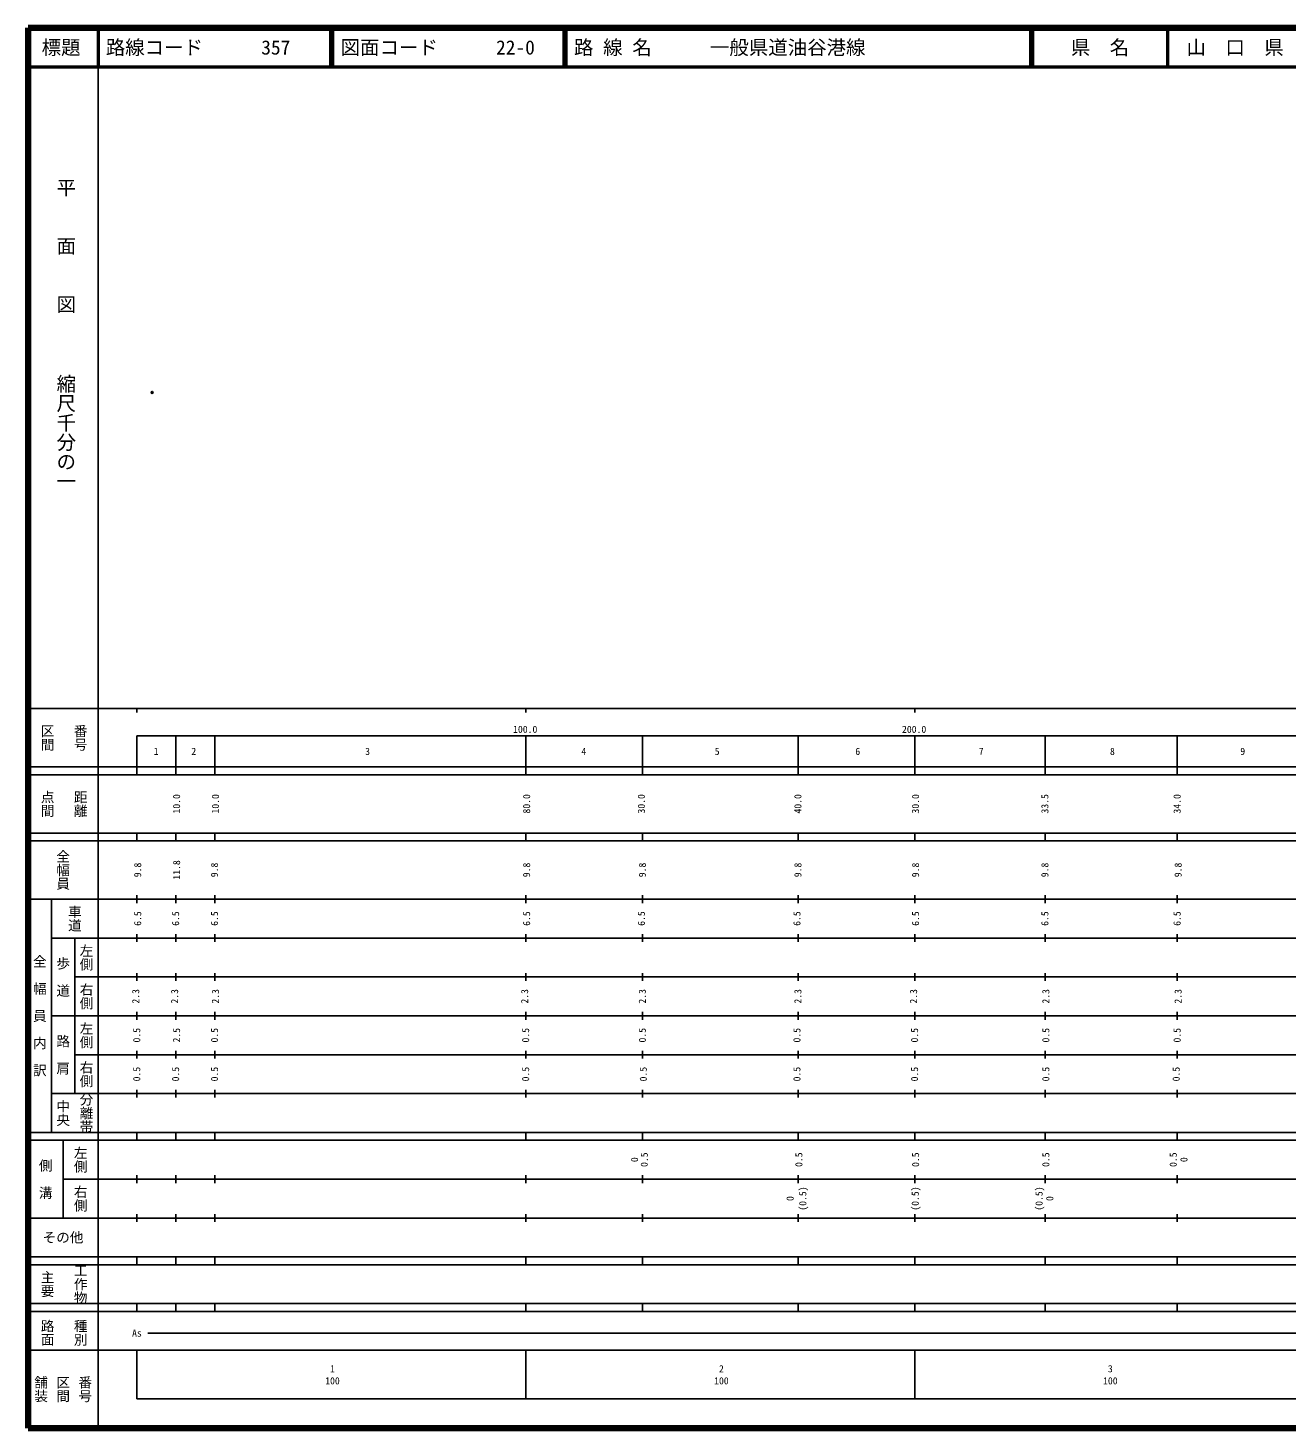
# Model space of a CAD drawing. Units: millimetres on the paper. Extents: x 40 to 680, y 20 to 380.
# Drawn here: x 40 to 363.7, y 20 to 380 of the extents above; entities that cross this region are included whole.
import ezdxf
from ezdxf.enums import TextEntityAlignment as Align

# ---------------------------------------------------------------- set-up
doc = ezdxf.new("R2010")
doc.units = ezdxf.units.MM
doc.header["$PDMODE"] = 32
doc.header["$PDSIZE"] = 0.5
doc.layers.add('M-OTRS', color=6, linetype='Continuous')
for name, color, linetype, lineweight in [('M-TTL', 2, 'Continuous', 140), ('M-TTL-BAND', 7, 'Continuous', 25), ('M-TTL-LINE', 7, 'Continuous', 50), ('M-TTL-TXT', 7, 'Continuous', 13)]:
    doc.layers.add(name, color=color, linetype=linetype, lineweight=lineweight)
doc.styles.add('@ＭＳ ゴシック', font='')
doc.styles.add('ＭＳ ゴシック', font='')
doc.styles.get('@ＭＳ ゴシック').set_extended_font_data('@MS Gothic')
doc.styles.get('ＭＳ ゴシック').set_extended_font_data('MS Gothic')

msp = doc.modelspace()

# ---------------------------------------------------------------- linework, layer by layer
at = {"layer": 'M-OTRS'}
msp.add_point((71.904, 286.304), dxfattribs=at)
at = {"layer": 'M-TTL'}
for p, q in [((40, 380), (40, 20)), ((680, 380), (40, 380)), ((40, 20), (680, 20))]:
    msp.add_line(p, q, dxfattribs=at)
at = {"layer": 'M-TTL-BAND'}
for p, q in [((58, 370), (58, 20)), ((40, 205), (579, 205)), ((68, 205), (68, 204)), ((168, 205), (168, 204)), ((268, 205), (268, 204)), ((68, 198), (579, 198)), ((68, 198), (68, 188)), ((78, 198), (78, 188)), ((88, 198), (88, 188)), ((168, 198), (168, 188)), ((198, 198), (198, 188)), ((238, 198), (238, 188)), ((268, 198), (268, 188)), ((301.5, 198), (301.5, 188)), ((335.5, 198), (335.5, 188)), ((40, 190), (579, 190)), ((40, 188), (579, 188)), ((40, 173), (579, 173)), ((68, 171), (68, 173)), ((78, 173), (78, 171)), ((88, 173), (88, 171)), ((168, 171), (168, 173)), ((198, 173), (198, 171)), ((238, 173), (238, 171)), ((268, 171), (268, 173)), ((301.5, 173), (301.5, 171)), ((335.5, 173), (335.5, 171)), ((40, 171), (579, 171)), ((40, 156), (579, 156)), ((46, 96), (46, 156)), ((68, 155), (68, 157)), ((78, 157), (78, 155)), ((88, 157), (88, 155)), ((168, 155), (168, 157)), ((198, 157), (198, 155)), ((238, 157), (238, 155)), ((268, 155), (268, 157)), ((301.5, 157), (301.5, 155)), ((335.5, 157), (335.5, 155)), ((46, 146), (579, 146)), ((52, 146), (52, 106)), ((68, 145), (68, 147)), ((78, 147), (78, 145)), ((88, 147), (88, 145)), ((168, 145), (168, 147)), ((198, 147), (198, 145)), ((238, 147), (238, 145)), ((268, 145), (268, 147)), ((301.5, 147), (301.5, 145)), ((335.5, 147), (335.5, 145)), ((68, 135), (68, 137)), ((78, 137), (78, 135)), ((88, 137), (88, 135)), ((168, 135), (168, 137)), ((198, 137), (198, 135)), ((238, 137), (238, 135)), ((268, 135), (268, 137)), ((301.5, 137), (301.5, 135)), ((335.5, 137), (335.5, 135)), ((52, 136), (579, 136)), ((46, 126), (579, 126)), ((68, 125), (68, 127)), ((78, 127), (78, 125)), ((88, 127), (88, 125)), ((168, 125), (168, 127)), ((198, 127), (198, 125)), ((238, 127), (238, 125)), ((268, 125), (268, 127)), ((301.5, 127), (301.5, 125)), ((335.5, 127), (335.5, 125)), ((52, 116), (579, 116)), ((68, 115), (68, 117)), ((78, 117), (78, 115)), ((88, 117), (88, 115)), ((168, 115), (168, 117)), ((198, 117), (198, 115)), ((238, 117), (238, 115)), ((268, 115), (268, 117)), ((301.5, 117), (301.5, 115)), ((335.5, 117), (335.5, 115)), ((46, 106), (579, 106)), ((68, 105), (68, 107)), ((78, 107), (78, 105)), ((88, 107), (88, 105)), ((168, 105), (168, 107)), ((198, 107), (198, 105)), ((238, 107), (238, 105)), ((268, 105), (268, 107)), ((301.5, 107), (301.5, 105)), ((335.5, 107), (335.5, 105)), ((40, 96), (579, 96)), ((40, 94), (579, 94)), ((49, 94), (49, 74)), ((68, 94), (68, 96)), ((78, 96), (78, 94)), ((88, 96), (88, 94)), ((168, 94), (168, 96)), ((198, 96), (198, 94)), ((238, 96), (238, 94)), ((268, 94), (268, 96)), ((301.5, 96), (301.5, 94)), ((335.5, 96), (335.5, 94)), ((49, 84), (579, 84)), ((68, 83), (68, 85)), ((78, 85), (78, 83)), ((88, 85), (88, 83)), ((168, 83), (168, 85)), ((198, 85), (198, 83)), ((238, 85), (238, 83)), ((268, 83), (268, 85)), ((301.5, 85), (301.5, 83)), ((335.5, 85), (335.5, 83)), ((40, 74), (579, 74)), ((68, 73), (68, 75)), ((78, 75), (78, 73)), ((88, 75), (88, 73)), ((168, 73), (168, 75)), ((198, 75), (198, 73)), ((238, 75), (238, 73)), ((268, 73), (268, 75)), ((301.5, 75), (301.5, 73)), ((335.5, 75), (335.5, 73)), ((40, 64), (579, 64)), ((40, 62), (579, 62)), ((68, 62), (68, 64)), ((78, 64), (78, 62)), ((88, 64), (88, 62)), ((168, 62), (168, 64)), ((198, 64), (198, 62)), ((238, 64), (238, 62)), ((268, 62), (268, 64)), ((301.5, 64), (301.5, 62)), ((335.5, 64), (335.5, 62)), ((40, 52), (579, 52)), ((68, 50), (68, 52)), ((78, 52), (78, 50)), ((88, 52), (88, 50)), ((168, 50), (168, 52)), ((198, 52), (198, 50)), ((238, 52), (238, 50)), ((268, 50), (268, 52)), ((301.5, 52), (301.5, 50)), ((335.5, 52), (335.5, 50)), ((40, 50), (579, 50)), ((70.805, 44.406), (512.424, 44.406)), ((40, 40), (579, 40)), ((68, 40), (68, 27.5)), ((168, 40), (168, 27.5)), ((268, 40), (268, 27.5)), ((68, 27.5), (579, 27.5))]:
    msp.add_line(p, q, dxfattribs=at)
at = {"layer": 'M-TTL-LINE'}
for p, q in [((58, 380), (58, 370)), ((117.75, 380), (117.75, 370)), ((118.25, 380), (118.25, 370)), ((177.75, 380), (177.75, 370)), ((178.25, 380), (178.25, 370)), ((297.75, 380), (297.75, 370)), ((298.25, 380), (298.25, 370)), ((333, 380), (333, 370)), ((40, 370), (680, 370))]:
    msp.add_line(p, q, dxfattribs=at)

# ---------------------------------------------------------------- texts
at = {"layer": 'M-TTL-BAND', "style": '@ＭＳ ゴシック'}
for s, p in [('平\u3000\u3000面\u3000\u3000図', (49.777, 306.475)), ('縮尺千分の一', (49.777, 261.03))]:
    msp.add_text(s, height=3.666, rotation=270, dxfattribs=at).set_placement(p, align=Align.MIDDLE_RIGHT)
at = {"layer": 'M-TTL-BAND'}
for s, height, rotation, style, p in [('区間', 2.566, 270, '@ＭＳ ゴシック', (45, 197.5)), ('番号', 2.566, 270, '@ＭＳ ゴシック', (53.5, 197.5)), ('点間', 2.566, 270, '@ＭＳ ゴシック', (45, 180.5)), ('距離', 2.566, 270, '@ＭＳ ゴシック', (53.5, 180.5)), ('10.0', 1.833, 90, 'ＭＳ ゴシック', (78.19, 180.5)), ('10.0', 1.833, 90, 'ＭＳ ゴシック', (88.19, 180.5)), ('80.0', 1.833, 90, 'ＭＳ ゴシック', (168.19, 180.5)), ('30.0', 1.833, 90, 'ＭＳ ゴシック', (197.694, 180.5)), ('40.0', 1.833, 90, 'ＭＳ ゴシック', (237.945, 180.5)), ('30.0', 1.833, 90, 'ＭＳ ゴシック', (268.19, 180.5)), ('33.5', 1.833, 90, 'ＭＳ ゴシック', (301.448, 180.5)), ('34.0', 1.833, 90, 'ＭＳ ゴシック', (335.449, 180.5)), ('全幅員', 2.566, 270, '@ＭＳ ゴシック', (49, 163.5)), ('11.8', 1.833, 90, 'ＭＳ ゴシック', (78.19, 163.5)), ('9.8', 1.833, 90, 'ＭＳ ゴシック', (68.189, 163.5)), ('9.8', 1.833, 90, 'ＭＳ ゴシック', (87.94, 163.5)), ('9.8', 1.833, 90, 'ＭＳ ゴシック', (168.189, 163.5)), ('9.8', 1.833, 90, 'ＭＳ ゴシック', (197.944, 163.5)), ('9.8', 1.833, 90, 'ＭＳ ゴシック', (237.945, 163.5)), ('9.8', 1.833, 90, 'ＭＳ ゴシック', (268.189, 163.5)), ('9.8', 1.833, 90, 'ＭＳ ゴシック', (301.448, 163.5)), ('9.8', 1.833, 90, 'ＭＳ ゴシック', (335.699, 163.5)), ('車道', 2.566, 270, '@ＭＳ ゴシック', (52, 151)), ('6.5', 1.833, 90, 'ＭＳ ゴシック', (68.189, 151)), ('6.5', 1.833, 90, 'ＭＳ ゴシック', (77.94, 151)), ('6.5', 1.833, 90, 'ＭＳ ゴシック', (87.94, 151)), ('6.5', 1.833, 90, 'ＭＳ ゴシック', (168.189, 151)), ('6.5', 1.833, 90, 'ＭＳ ゴシック', (197.694, 151)), ('6.5', 1.833, 90, 'ＭＳ ゴシック', (237.695, 151)), ('6.5', 1.833, 90, 'ＭＳ ゴシック', (268.189, 151)), ('6.5', 1.833, 90, 'ＭＳ ゴシック', (301.448, 151)), ('6.5', 1.833, 90, 'ＭＳ ゴシック', (335.449, 151)), ('左側', 2.566, 270, '@ＭＳ ゴシック', (55, 141)), ('全\u3000幅\u3000員\u3000内\u3000訳', 2.566, 270, '@ＭＳ ゴシック', (43, 126)), ('歩\u3000道', 2.566, 270, '@ＭＳ ゴシック', (49, 136)), ('右側', 2.566, 270, '@ＭＳ ゴシック', (55, 131)), ('2.3', 1.833, 90, 'ＭＳ ゴシック', (67.689, 131)), ('2.3', 1.833, 90, 'ＭＳ ゴシック', (77.69, 131)), ('2.3', 1.833, 90, 'ＭＳ ゴシック', (88.19, 131)), ('2.3', 1.833, 90, 'ＭＳ ゴシック', (167.689, 131)), ('2.3', 1.833, 90, 'ＭＳ ゴシック', (197.944, 131)), ('2.3', 1.833, 90, 'ＭＳ ゴシック', (237.945, 131)), ('2.3', 1.833, 90, 'ＭＳ ゴシック', (267.689, 131)), ('2.3', 1.833, 90, 'ＭＳ ゴシック', (301.698, 131)), ('2.3', 1.833, 90, 'ＭＳ ゴシック', (335.699, 131)), ('左側', 2.566, 270, '@ＭＳ ゴシック', (55, 121)), ('0.5', 1.833, 90, 'ＭＳ ゴシック', (67.939, 121)), ('2.5', 1.833, 90, 'ＭＳ ゴシック', (78.19, 121)), ('0.5', 1.833, 90, 'ＭＳ ゴシック', (87.94, 121)), ('0.5', 1.833, 90, 'ＭＳ ゴシック', (167.939, 121)), ('0.5', 1.833, 90, 'ＭＳ ゴシック', (197.944, 121)), ('0.5', 1.833, 90, 'ＭＳ ゴシック', (237.695, 121)), ('0.5', 1.833, 90, 'ＭＳ ゴシック', (267.939, 121)), ('0.5', 1.833, 90, 'ＭＳ ゴシック', (301.698, 121)), ('0.5', 1.833, 90, 'ＭＳ ゴシック', (335.449, 121)), ('路\u3000肩', 2.566, 270, '@ＭＳ ゴシック', (49, 116)), ('右側', 2.566, 270, '@ＭＳ ゴシック', (55, 111)), ('0.5', 1.833, 90, 'ＭＳ ゴシック', (67.939, 111)), ('0.5', 1.833, 90, 'ＭＳ ゴシック', (77.94, 111)), ('0.5', 1.833, 90, 'ＭＳ ゴシック', (87.94, 111)), ('0.5', 1.833, 90, 'ＭＳ ゴシック', (167.939, 111)), ('0.5', 1.833, 90, 'ＭＳ ゴシック', (198.194, 111)), ('0.5', 1.833, 90, 'ＭＳ ゴシック', (237.695, 111)), ('0.5', 1.833, 90, 'ＭＳ ゴシック', (267.939, 111)), ('0.5', 1.833, 90, 'ＭＳ ゴシック', (301.698, 111)), ('0.5', 1.833, 90, 'ＭＳ ゴシック', (335.199, 111)), ('分離帯', 2.566, 270, '@ＭＳ ゴシック', (55, 101)), ('中央', 2.566, 270, '@ＭＳ ゴシック', (49, 101)), ('左側', 2.566, 270, '@ＭＳ ゴシック', (53.5, 89)), ('0.5', 1.833, 90, 'ＭＳ ゴシック', (198.444, 89)), ('0.5', 1.833, 90, 'ＭＳ ゴシック', (238.195, 89)), ('0.5', 1.833, 90, 'ＭＳ ゴシック', (268.198, 89)), ('0.5', 1.833, 90, 'ＭＳ ゴシック', (301.698, 89)), ('0.5', 1.833, 90, 'ＭＳ ゴシック', (334.449, 89)), ('側\u3000溝', 2.566, 270, '@ＭＳ ゴシック', (44.5, 84)), ('0', 1.833, 90, 'ＭＳ ゴシック', (195.944, 89)), ('0', 1.833, 90, 'ＭＳ ゴシック', (337.199, 89)), ('右側', 2.566, 270, '@ＭＳ ゴシック', (53.5, 79)), ('0', 1.833, 90, 'ＭＳ ゴシック', (235.945, 79)), ('(0.5)', 1.833, 90, 'ＭＳ ゴシック', (239.195, 79)), ('(0.5)', 1.833, 90, 'ＭＳ ゴシック', (268.113, 79)), ('(0.5)', 1.833, 90, 'ＭＳ ゴシック', (299.948, 79)), ('0', 1.833, 90, 'ＭＳ ゴシック', (302.698, 79)), ('工作物', 2.566, 270, '@ＭＳ ゴシック', (53.5, 57)), ('主要', 2.566, 270, '@ＭＳ ゴシック', (45, 57)), ('路面', 2.566, 270, '@ＭＳ ゴシック', (45, 44.5)), ('種別', 2.566, 270, '@ＭＳ ゴシック', (53.5, 44.5)), ('舗装', 2.566, 270, '@ＭＳ ゴシック', (43.333, 30)), ('区間', 2.566, 270, '@ＭＳ ゴシック', (49, 30)), ('番号', 2.566, 270, '@ＭＳ ゴシック', (54.667, 30))]:
    msp.add_text(s, height=height, rotation=rotation, dxfattribs=dict(at, style=style)).set_placement(p, align=Align.MIDDLE_CENTER)
at = {"layer": 'M-TTL-BAND', "style": 'ＭＳ ゴシック'}
for s, p in [('100.0', (167.844, 198.195)), ('200.0', (267.844, 198.195))]:
    msp.add_text(s, height=1.833, dxfattribs=at).set_placement(p, align=Align.BOTTOM_CENTER)
for s, height, p in [('1', 1.833, (72.953, 194)), ('2', 1.833, (82.62, 194)), ('3', 1.833, (127.318, 194)), ('4', 1.833, (182.909, 194)), ('5', 1.833, (217.188, 194)), ('6', 1.833, (253.347, 194)), ('7', 1.833, (285.093, 194)), ('8', 1.833, (318.816, 194)), ('9', 1.833, (352.327, 194)), ('その他', 2.566, (49, 69)), ('As', 1.833, (68.006, 44.406)), ('1', 1.833, (118.288, 35.238)), ('2', 1.833, (218.288, 35.238)), ('3', 1.833, (318.288, 35.238)), ('100', 1.833, (118.288, 32.131)), ('100', 1.833, (218.288, 32.131)), ('100', 1.833, (318.288, 32.131))]:
    msp.add_text(s, height=height, dxfattribs=at).set_placement(p, align=Align.MIDDLE_CENTER)
at = {"layer": 'M-TTL-TXT', "style": 'ＭＳ ゴシック'}
for s, p in [('標題', (48.5, 375)), ('県\u3000名', (315.625, 375)), ('山\u3000口\u3000県', (350.375, 375))]:
    msp.add_text(s, height=3.666, dxfattribs=at).set_placement(p, align=Align.MIDDLE_CENTER)
for s, p in [('路線コード      357', (60, 375)), ('図面コード      22-0', (120.38, 375)), ('路 線 名      一般県道油谷港線', (180.38, 375))]:
    msp.add_text(s, height=3.666, dxfattribs=at).set_placement(p, align=Align.MIDDLE_LEFT)

doc.saveas('drawing.dxf')
